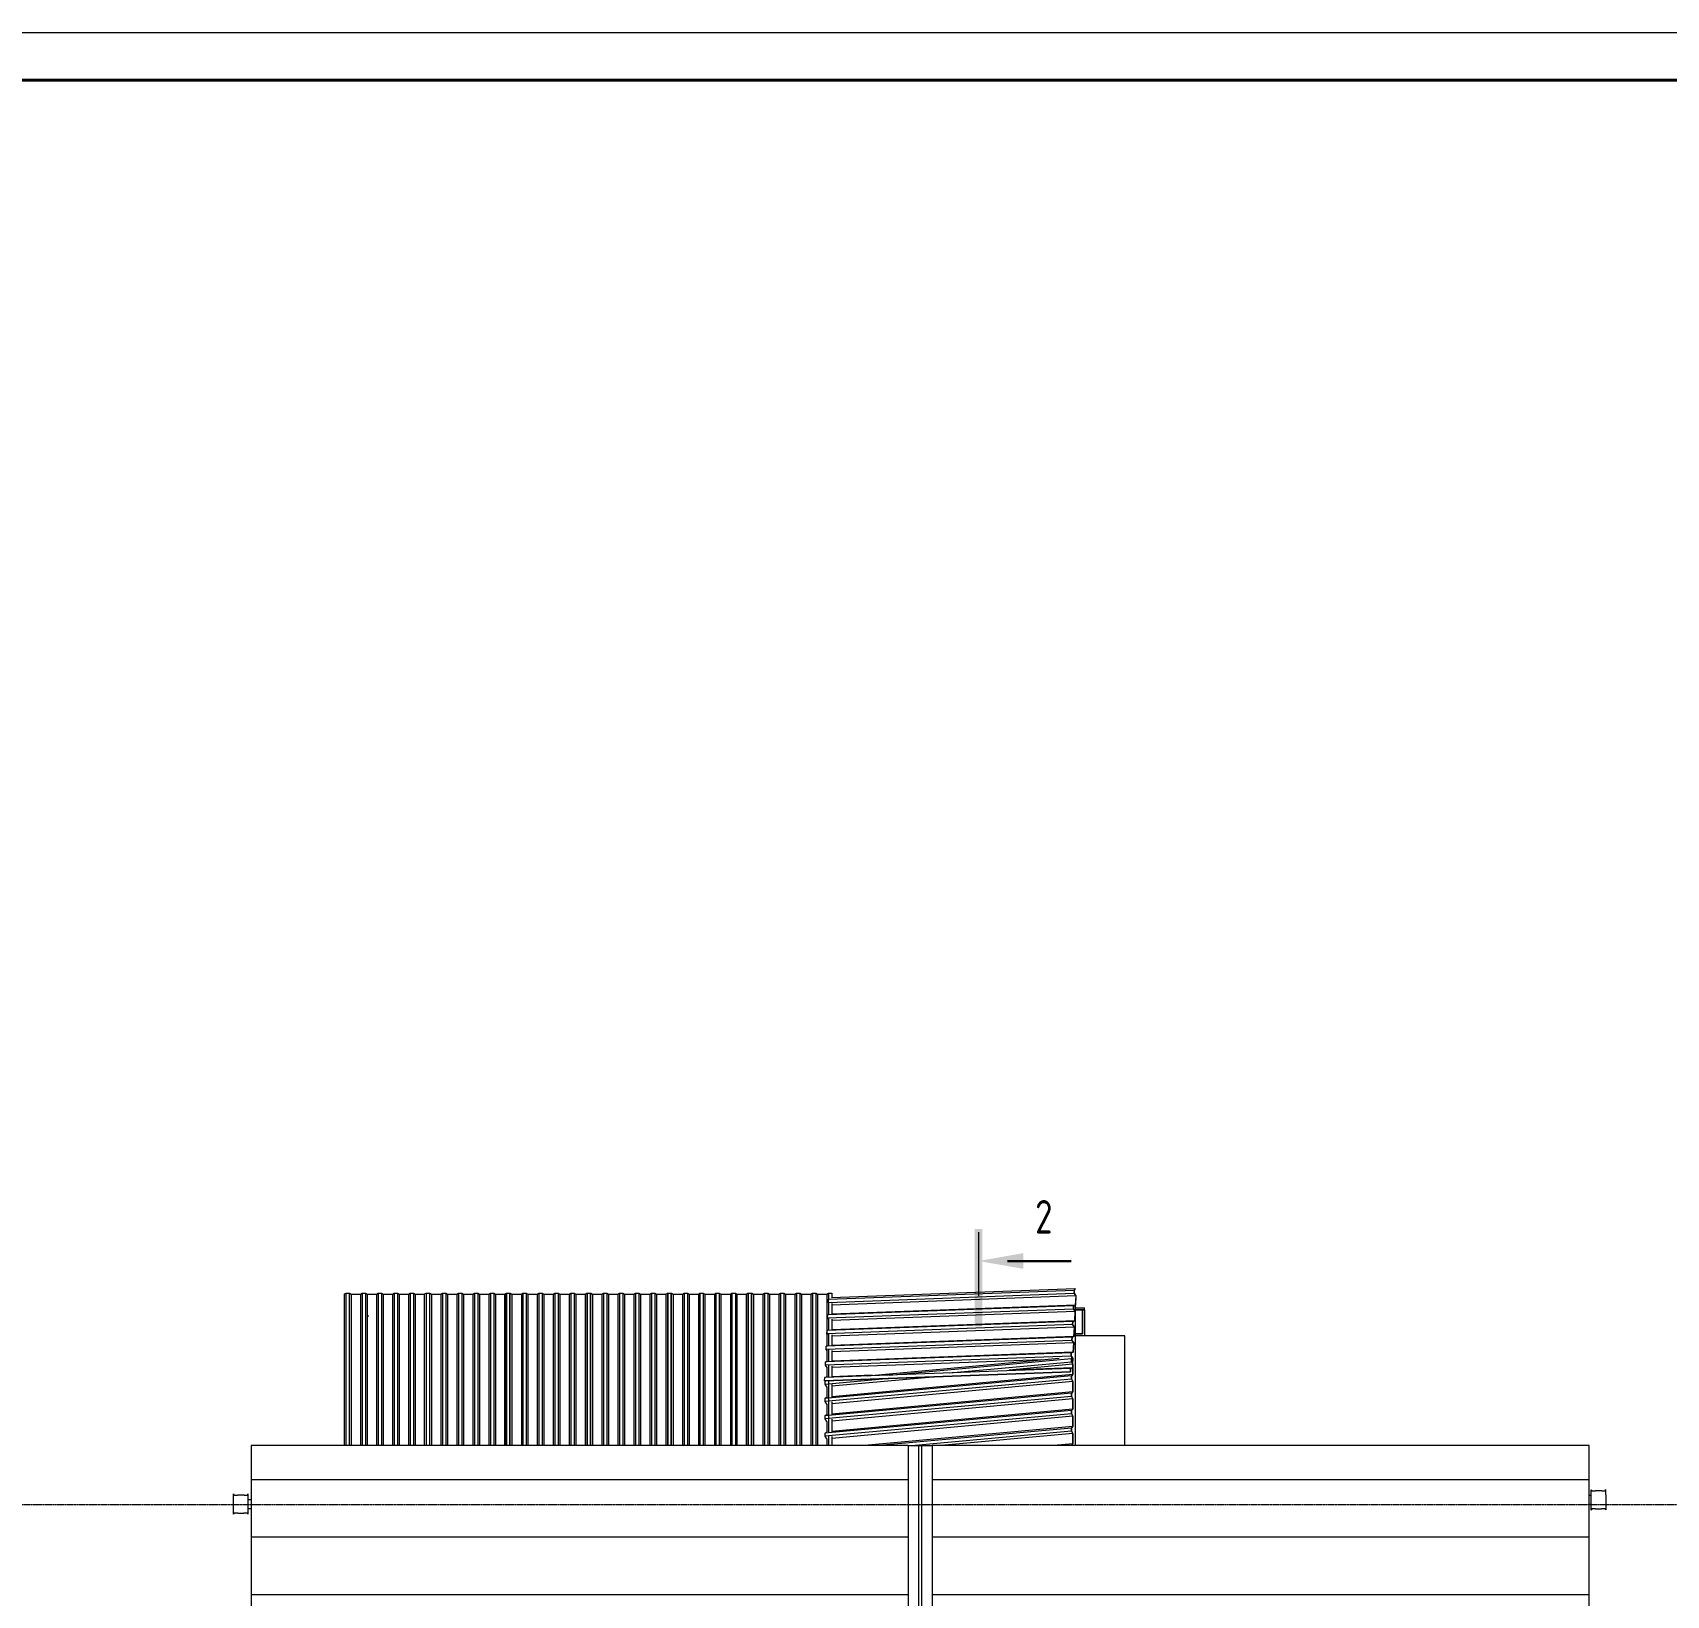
# Model space of a CAD drawing. Header units: millimetres. Extents: x -10178924 to 11692288, y -947381 to 58396.
# Drawn here: x 15131 to 32170, y -134495 to -118196 of the extents above; entities that cross this region are included whole.
import ezdxf

# ---------------------------------------------------------------- set-up
doc = ezdxf.new("R2010")
doc.units = ezdxf.units.MM
doc.linetypes.add('ADSK_Линия сетки', pattern=[25, 20, -2.5, 0, -2.5])
for name, color, linetype, lineweight in [('_0', 7, 'Continuous', 25), ('Крыша', 7, 'Continuous', 9), ('Крыша штриховка', 7, 'Continuous', 9), ('Обобщенные модели', 7, 'Continuous', 18), ('Ограждение', 7, 'Continuous', 9), ('Оси', 253, 'Continuous', 9), ('Перекрытие', 7, 'Continuous', 18), ('Разрезы', 7, 'Continuous', 9), ('Стены внутренние', 7, 'Continuous', 18), ('Стены наружные', 7, 'Continuous', 18), ('ШТРИХОВКА', 252, 'Continuous', 15)]:
    doc.layers.add(name, color=color, linetype=linetype, lineweight=lineweight)
doc.layers.add('PDF _Ramka', color=7, linetype='Continuous')
doc.styles.add('GOST Common_3', font='GOST_Common.ttf', dxfattribs={"width": 0.8, "height": 350})

# ---------------------------------------------------------------- blocks, each defined once
blk = doc.blocks.new('Водосток - Тип 1 _карниз больше 490мм_-5200668-План 2-го этажа')
at = {"layer": 'Обобщенные модели'}
for p, q in [((19, 735), (125, 735)), ((125, 735), (231, 735)), ((125, 585), (19, 585)), ((231, 585), (125, 585))]:
    blk.add_line(p, q, dxfattribs=at)
at = {"layer": 'Обобщенные модели', "flags": 128}
for points in [[(75, 563), (75, 568), (75, 573), (75, 578), (75, 584), (75, 585)], [(175, 585), (175, 581), (175, 575), (175, 570), (175, 564), (175, 562)]]:
    blk.add_lwpolyline(points, dxfattribs=at)
at = {"layer": 'Обобщенные модели'}
for points in [[(19, 585), (21, 585), (25, 586), (29, 589), (31, 592), (32, 595), (32, 597), (32, 599), (32, 602), (32, 604), (32, 606), (32, 609), (32, 611), (31, 614), (31, 617), (31, 620), (30, 623), (30, 626), (29, 629), (29, 632), (29, 636), (28, 640), (28, 646), (27, 655), (27, 665), (28, 674), (28, 680), (29, 684), (29, 688), (29, 691), (30, 694), (30, 697), (31, 700), (31, 703), (31, 706), (32, 709), (32, 711), (32, 714), (32, 716), (32, 718), (32, 721), (32, 723), (32, 725), (31, 728), (29, 731), (25, 734), (21, 735), (19, 735)], [(231, 735), (229, 735), (225, 734), (221, 731), (219, 728), (218, 725), (218, 723), (218, 721), (218, 718), (218, 716), (218, 714), (218, 711), (218, 709), (219, 706), (219, 703), (219, 700), (220, 697), (220, 694), (221, 691), (221, 688), (221, 684), (222, 680), (222, 674), (223, 665), (223, 655), (222, 646), (222, 640), (221, 636), (221, 632), (221, 629), (220, 626), (220, 623), (219, 620), (219, 617), (219, 614), (218, 611), (218, 609), (218, 606), (218, 604), (218, 602), (218, 599), (218, 597), (218, 595), (219, 592), (221, 589), (225, 586), (229, 585), (231, 585)]]:
    blk.add_open_spline(points, degree=3, knots=[-1, -1, -1, -1, -0.941176, -0.882353, -0.852941, -0.823529, -0.808824, -0.794118, -0.779412, -0.764706, -0.75, -0.735294, -0.720588, -0.705882, -0.691176, -0.676471, -0.661765, -0.647059, -0.632353, -0.617647, -0.602941, -0.588235, -0.558824, -0.529412, -0.470588, -0.441176, -0.411765, -0.397059, -0.382353, -0.367647, -0.352941, -0.338235, -0.323529, -0.308824, -0.294118, -0.279412, -0.264706, -0.25, -0.235294, -0.220588, -0.205882, -0.191176, -0.176471, -0.147059, -0.117647, -0.058824, 0, 0, 0, 0], dxfattribs=at)
blk = doc.blocks.new('Водосток - Тип 1 _карниз больше 490мм_-5200760-План 2-го этажа')
at = {"layer": 'Обобщенные модели'}
for p, q in [((19, 485), (125, 485)), ((125, 485), (231, 485)), ((125, 335), (19, 335)), ((75, 306), (75, 302)), ((75, 306), (75, 302)), ((75, 306), (75, 302)), ((231, 335), (125, 335)), ((175, 302), (175, 306)), ((175, 302), (175, 306)), ((175, 302), (175, 306))]:
    blk.add_line(p, q, dxfattribs=at)
at = {"layer": 'Обобщенные модели', "flags": 128}
for points in [[(75, 306), (75, 312), (75, 318), (75, 323), (75, 328), (75, 334), (75, 335)], [(175, 335), (175, 331), (175, 325), (175, 320), (175, 314), (175, 309), (175, 306)]]:
    blk.add_lwpolyline(points, dxfattribs=at)
at = {"layer": 'Обобщенные модели'}
for points in [[(19, 335), (21, 335), (25, 336), (29, 339), (31, 342), (32, 345), (32, 347), (32, 349), (32, 352), (32, 354), (32, 356), (32, 359), (32, 361), (31, 364), (31, 367), (31, 370), (30, 373), (30, 376), (29, 379), (29, 382), (29, 386), (28, 390), (28, 396), (27, 405), (27, 415), (28, 424), (28, 430), (29, 434), (29, 438), (29, 441), (30, 444), (30, 447), (31, 450), (31, 453), (31, 456), (32, 459), (32, 461), (32, 464), (32, 466), (32, 468), (32, 471), (32, 473), (32, 475), (31, 478), (29, 481), (25, 484), (21, 485), (19, 485)], [(231, 485), (229, 485), (225, 484), (221, 481), (219, 478), (218, 475), (218, 473), (218, 471), (218, 468), (218, 466), (218, 464), (218, 461), (218, 459), (219, 456), (219, 453), (219, 450), (220, 447), (220, 444), (221, 441), (221, 438), (221, 434), (222, 430), (222, 424), (223, 415), (223, 405), (222, 396), (222, 390), (221, 386), (221, 382), (221, 379), (220, 376), (220, 373), (219, 370), (219, 367), (219, 364), (218, 361), (218, 359), (218, 356), (218, 354), (218, 352), (218, 349), (218, 347), (218, 345), (219, 342), (221, 339), (225, 336), (229, 335), (231, 335)]]:
    blk.add_open_spline(points, degree=3, knots=[-1, -1, -1, -1, -0.941176, -0.882353, -0.852941, -0.823529, -0.808824, -0.794118, -0.779412, -0.764706, -0.75, -0.735294, -0.720588, -0.705882, -0.691176, -0.676471, -0.661765, -0.647059, -0.632353, -0.617647, -0.602941, -0.588235, -0.558824, -0.529412, -0.470588, -0.441176, -0.411765, -0.397059, -0.382353, -0.367647, -0.352941, -0.338235, -0.323529, -0.308824, -0.294118, -0.279412, -0.264706, -0.25, -0.235294, -0.220588, -0.205882, -0.191176, -0.176471, -0.147059, -0.117647, -0.058824, 0, 0, 0, 0], dxfattribs=at)
blk = doc.blocks.new('Roof Cladding - 833x50mm-3052800-План 2-го этажа')
at = {"layer": 'Обобщенные модели'}
for p, q in [((18382, 45244), (18402, 45249)), ((18382, 43659), (18382, 45244)), ((18402, 45249), (18437, 45249)), ((18402, 43659), (18402, 45249)), ((18437, 45249), (18454, 45238)), ((18437, 43659), (18437, 45249)), ((18454, 45238), (18552, 45238)), ((18454, 45238), (18454, 43659)), ((18552, 45238), (18569, 45249)), ((18552, 45238), (18552, 43659)), ((18569, 45249), (18604, 45249)), ((18569, 45249), (18569, 43659)), ((18604, 45249), (18621, 45238)), ((18604, 45249), (18604, 43659)), ((18621, 45238), (18719, 45238)), ((18621, 45238), (18621, 45010)), ((18719, 45238), (18736, 45249)), ((18719, 45238), (18719, 43659)), ((18736, 45249), (18771, 45249)), ((18736, 45249), (18736, 43659)), ((18771, 45249), (18788, 45238)), ((18771, 45249), (18771, 43659)), ((18788, 45238), (18885, 45238)), ((18788, 45238), (18788, 43659)), ((18885, 45238), (18902, 45249)), ((18885, 45238), (18885, 43659)), ((18902, 45249), (18937, 45249)), ((18902, 45249), (18902, 43659)), ((18937, 45249), (18954, 45238)), ((18937, 45249), (18937, 43659)), ((18954, 45238), (19052, 45238)), ((18954, 45238), (18954, 43659)), ((19052, 45238), (19069, 45249)), ((19052, 45238), (19052, 43659)), ((19069, 45249), (19104, 45249)), ((19069, 45249), (19069, 43659)), ((19104, 45249), (19121, 45238)), ((19104, 45249), (19104, 43659)), ((19121, 45238), (19218, 45238)), ((19121, 45238), (19121, 43659)), ((19235, 45248), (19236, 45249)), ((19236, 45249), (19271, 45249)), ((19236, 45249), (19236, 43659)), ((19271, 45249), (19271, 43659)), ((18621, 45009), (18621, 43659))]:
    blk.add_line(p, q, dxfattribs=at)
blk = doc.blocks.new('Roof Cladding - 833x50mm-V11-План 2-го этажа')
at = {"layer": 'Обобщенные модели'}
for p, q in [((19218, 45244), (19235, 45248)), ((19218, 43659), (19218, 45244)), ((19238, 45249), (19273, 45249)), ((19238, 43659), (19238, 45249)), ((19273, 45249), (19290, 45238)), ((19273, 43659), (19273, 45249)), ((19290, 45238), (19388, 45238)), ((19290, 45238), (19290, 43659)), ((19388, 45238), (19405, 45249)), ((19388, 45238), (19388, 43659)), ((19405, 45249), (19440, 45249)), ((19405, 45249), (19405, 43659)), ((19440, 45249), (19457, 45238)), ((19440, 45249), (19440, 43659)), ((19457, 45238), (19554, 45238)), ((19457, 45238), (19457, 43659)), ((19554, 45238), (19571, 45249)), ((19554, 45238), (19554, 43659)), ((19571, 45249), (19606, 45249)), ((19571, 45249), (19571, 43659)), ((19606, 45249), (19623, 45238)), ((19606, 45249), (19606, 43659)), ((19623, 45238), (19721, 45238)), ((19623, 45238), (19623, 43659)), ((19721, 45238), (19738, 45249)), ((19721, 45238), (19721, 43659)), ((19738, 45249), (19773, 45249)), ((19738, 45249), (19738, 43659)), ((19773, 45249), (19790, 45238)), ((19773, 45249), (19773, 43659)), ((19790, 45238), (19888, 45238)), ((19790, 45238), (19790, 43659)), ((19888, 45238), (19905, 45249)), ((19888, 45238), (19888, 43659)), ((19905, 45249), (19940, 45249)), ((19905, 45249), (19905, 43659)), ((19940, 45249), (19957, 45238)), ((19940, 45249), (19940, 43659)), ((19957, 45238), (20054, 45238)), ((19957, 45238), (19957, 43659)), ((20054, 45238), (20058, 45241)), ((20054, 45238), (20054, 43659)), ((20068, 45246), (20071, 45249)), ((20071, 45249), (20106, 45249)), ((20071, 45249), (20071, 43659)), ((20106, 45249), (20106, 43659))]:
    blk.add_line(p, q, dxfattribs=at)
blk = doc.blocks.new('Roof Cladding - 833x50mm-V12-План 2-го этажа')
at = {"layer": 'Обобщенные модели'}
for p, q in [((20058, 45244), (20068, 45246)), ((20058, 43659), (20058, 45244)), ((20078, 45249), (20113, 45249)), ((20078, 43659), (20078, 45249)), ((20113, 45249), (20130, 45238)), ((20113, 43659), (20113, 45249)), ((20130, 45238), (20228, 45238)), ((20130, 45238), (20130, 43659)), ((20228, 45238), (20245, 45249)), ((20228, 45238), (20228, 43659)), ((20245, 45249), (20280, 45249)), ((20245, 45249), (20245, 43659)), ((20280, 45249), (20297, 45238)), ((20280, 45249), (20280, 43659)), ((20297, 45238), (20394, 45238)), ((20297, 45238), (20297, 43659)), ((20394, 45238), (20411, 45249)), ((20394, 45238), (20394, 43659)), ((20411, 45249), (20446, 45249)), ((20411, 45249), (20411, 43659)), ((20446, 45249), (20463, 45238)), ((20446, 45249), (20446, 43659)), ((20463, 45238), (20561, 45238)), ((20463, 45238), (20463, 43659)), ((20561, 45238), (20578, 45249)), ((20561, 45238), (20561, 43659)), ((20578, 45249), (20613, 45249)), ((20578, 45249), (20578, 43659)), ((20613, 45249), (20630, 45238)), ((20613, 45249), (20613, 43659)), ((20630, 45238), (20728, 45238)), ((20630, 45238), (20630, 43659)), ((20728, 45238), (20745, 45249)), ((20728, 45238), (20728, 43659)), ((20745, 45249), (20780, 45249)), ((20745, 45249), (20745, 43659)), ((20780, 45249), (20797, 45238)), ((20780, 45249), (20780, 43659)), ((20797, 45238), (20894, 45238)), ((20797, 45238), (20797, 43659)), ((20894, 45238), (20898, 45241)), ((20894, 45238), (20894, 43659)), ((20908, 45246), (20911, 45249)), ((20911, 45249), (20946, 45249)), ((20911, 45249), (20911, 43659)), ((20946, 45249), (20946, 43659))]:
    blk.add_line(p, q, dxfattribs=at)
blk = doc.blocks.new('Roof Cladding - 833x50mm-V13-План 2-го этажа')
at = {"layer": 'Обобщенные модели'}
for p, q in [((20898, 45244), (20908, 45246)), ((20898, 43659), (20898, 45244)), ((20918, 45249), (20953, 45249)), ((20918, 43659), (20918, 45249)), ((20953, 45249), (20970, 45238)), ((20953, 43659), (20953, 45249)), ((20970, 45238), (21068, 45238)), ((20970, 45238), (20970, 43659)), ((21068, 45238), (21085, 45249)), ((21068, 45238), (21068, 43659)), ((21085, 45249), (21120, 45249)), ((21085, 45249), (21085, 43659)), ((21120, 45249), (21137, 45238)), ((21120, 45249), (21120, 43659)), ((21137, 45238), (21234, 45238)), ((21137, 45238), (21137, 43659)), ((21234, 45238), (21251, 45249)), ((21234, 45238), (21234, 43659)), ((21251, 45249), (21286, 45249)), ((21251, 45249), (21251, 43659)), ((21286, 45249), (21303, 45238)), ((21286, 45249), (21286, 43659)), ((21303, 45238), (21401, 45238)), ((21303, 45238), (21303, 43659)), ((21401, 45238), (21418, 45249)), ((21401, 45238), (21401, 43659)), ((21418, 45249), (21453, 45249)), ((21418, 45249), (21418, 43659)), ((21453, 45249), (21470, 45238)), ((21453, 45249), (21453, 43659)), ((21470, 45238), (21568, 45238)), ((21470, 45238), (21470, 43659)), ((21568, 45238), (21585, 45249)), ((21568, 45238), (21568, 43659)), ((21585, 45249), (21620, 45249)), ((21585, 45249), (21585, 43659)), ((21620, 45249), (21637, 45238)), ((21620, 45249), (21620, 43659)), ((21637, 45238), (21734, 45238)), ((21637, 45238), (21637, 43659)), ((21734, 45238), (21738, 45241)), ((21734, 45238), (21734, 43659)), ((21748, 45246), (21751, 45249)), ((21751, 45249), (21786, 45249)), ((21751, 45249), (21751, 43659)), ((21786, 45249), (21786, 43659))]:
    blk.add_line(p, q, dxfattribs=at)
blk = doc.blocks.new('Ограждение 3 - Ограждение 1-1794801-План 2-го этажа')
at = {"layer": 'Ограждение'}
for p, q in [((18637, 45010), (18621, 45010)), ((18637, 45009), (18637, 45010))]:
    blk.add_line(p, q, dxfattribs=at)
blk = doc.blocks.new('Ограждение - Ограждение-2966641-План 2-го этажа')
at = {"layer": 'Ограждение'}
for p, q in [((24262, 43659), (24371, 43659)), ((24262, 43659), (24262, 17892)), ((24371, 43659), (24388, 43659)), ((24371, 43659), (24371, 17892)), ((24388, 43659), (24404, 43659)), ((24404, 43659), (24513, 43659)), ((24404, 17892), (24404, 43659)), ((24513, 43659), (24513, 17892)), ((24371, 17892), (24262, 17892)), ((24388, 17892), (24371, 17892)), ((24404, 17892), (24388, 17892)), ((24513, 17892), (24404, 17892))]:
    blk.add_line(p, q, dxfattribs=at)
blk = doc.blocks.new('Roof Cladding - 833x50mm-V31-План 2-го этажа')
at = {"layer": 'Обобщенные модели'}
for p, q in [((22578, 45244), (22588, 45246)), ((22578, 43659), (22578, 45244)), ((22598, 45249), (22633, 45249)), ((22598, 43659), (22598, 45249)), ((22633, 45249), (22650, 45238)), ((22633, 43659), (22633, 45249)), ((22650, 45238), (22747, 45238)), ((22650, 45238), (22650, 43659)), ((22747, 45238), (22764, 45249)), ((22747, 45238), (22747, 43659)), ((22764, 45249), (22799, 45249)), ((22764, 45249), (22764, 43659)), ((22799, 45249), (22816, 45238)), ((22799, 45249), (22799, 43659)), ((22816, 45238), (22914, 45238)), ((22816, 45238), (22816, 43659)), ((22914, 45238), (22931, 45249)), ((22914, 45238), (22914, 43659)), ((22931, 45249), (22966, 45249)), ((22931, 45249), (22931, 43659)), ((22966, 45249), (22983, 45238)), ((22966, 45249), (22966, 43659)), ((22983, 45238), (23081, 45238)), ((22983, 45238), (22983, 43659)), ((23081, 45238), (23098, 45249)), ((23081, 45238), (23081, 43659)), ((23098, 45249), (23133, 45249)), ((23098, 45249), (23098, 43659)), ((23133, 45249), (23150, 45238)), ((23133, 45249), (23133, 43659)), ((23150, 45238), (23248, 45238)), ((23150, 45238), (23150, 43659)), ((23248, 45238), (23265, 45249)), ((23248, 45238), (23248, 43659)), ((23265, 45249), (23300, 45249)), ((23265, 45249), (23265, 43659)), ((23300, 45249), (23317, 45238)), ((23300, 45249), (23300, 43659)), ((23317, 45238), (23414, 45238)), ((23317, 45238), (23317, 43659)), ((23414, 45238), (23431, 45249)), ((23414, 45238), (23414, 44698)), ((23431, 45249), (23466, 45249)), ((23431, 45249), (23431, 45178)), ((23466, 45249), (23466, 45204)), ((23431, 45150), (23431, 45023)), ((23431, 44984), (23431, 44860)), ((23466, 45141), (23466, 45027)), ((23431, 44821), (23431, 44697)), ((23466, 44978), (23466, 44864)), ((23466, 44815), (23466, 44701)), ((23414, 44651), (23414, 44537)), ((23431, 44658), (23431, 44534)), ((23466, 44651), (23466, 44538)), ((23414, 44476), (23414, 44376)), ((23431, 44494), (23431, 44371)), ((23466, 44488), (23466, 44375)), ((23431, 44336), (23431, 43794)), ((23414, 44274), (23414, 44165)), ((23466, 44296), (23466, 44163)), ((23414, 44093), (23414, 43984)), ((23466, 44115), (23466, 43982)), ((23414, 43912), (23414, 43803)), ((23466, 43934), (23466, 43802)), ((23414, 43731), (23414, 43659)), ((23431, 43760), (23431, 43659)), ((23466, 43753), (23466, 43659))]:
    blk.add_line(p, q, dxfattribs=at)
blk = doc.blocks.new('Roof Cladding - 1110x40mm-4570435-План 2-го этажа')
at = {"layer": 'Обобщенные модели'}
for p, q in [((23840, 44389), (25837, 44572)), ((24066, 44395), (25965, 44569)), ((24696, 44419), (25965, 44535)), ((25980, 44508), (25316, 44447)), ((25971, 44581), (25965, 44569)), ((25965, 44568), (25971, 44580)), ((25965, 44569), (25965, 44535)), ((25965, 44536), (25965, 44568)), ((25981, 44509), (25965, 44536)), ((25965, 44535), (25980, 44508)), ((25970, 44585), (25973, 44585)), ((25973, 44585), (25972, 44582)), ((25972, 44581), (25973, 44584)), ((25973, 44584), (25973, 44585)), ((25980, 44508), (25980, 44401)), ((25981, 44399), (25981, 44509)), ((23398, 44334), (23403, 44335)), ((23398, 44300), (23398, 44334)), ((23398, 44300), (23431, 44303)), ((25965, 44354), (23432, 44122)), ((25965, 44388), (23433, 44156)), ((23433, 44303), (24034, 44358)), ((25980, 44401), (23466, 44170)), ((24557, 44378), (23466, 44278)), ((25980, 44327), (23466, 44097)), ((25980, 44401), (25965, 44388)), ((25965, 44387), (25981, 44399)), ((25965, 44388), (25965, 44354)), ((25965, 44355), (25965, 44387)), ((25981, 44328), (25965, 44355)), ((25965, 44354), (25980, 44327)), ((25980, 44327), (25980, 44220)), ((25981, 44218), (25981, 44328)), ((23413, 44274), (23398, 44300)), ((23398, 44153), (23414, 44165)), ((23431, 44156), (23398, 44153)), ((23398, 44119), (23398, 44153)), ((25965, 44173), (23431, 43941)), ((25965, 44208), (23432, 43975)), ((25980, 44220), (23466, 43989)), ((25980, 44146), (23466, 43916)), ((25980, 44220), (25965, 44208)), ((25965, 44206), (25981, 44218)), ((25965, 44208), (25965, 44173)), ((25965, 44174), (25965, 44206)), ((25981, 44147), (25965, 44174)), ((25965, 44173), (25980, 44146)), ((25980, 44146), (25980, 44039)), ((25981, 44038), (25981, 44147)), ((23431, 44122), (23398, 44119)), ((23413, 44093), (23398, 44119)), ((23398, 43972), (23414, 43984)), ((23431, 43975), (23398, 43972)), ((23398, 43938), (23398, 43972)), ((25965, 44027), (23431, 43794)), ((25965, 43992), (23431, 43760)), ((25980, 44039), (23466, 43808)), ((25980, 43965), (23466, 43735)), ((25980, 44039), (25965, 44027)), ((25965, 44025), (25981, 44038)), ((25965, 44027), (25965, 43992)), ((25965, 43993), (25965, 44025)), ((25981, 43966), (25965, 43993)), ((25965, 43992), (25980, 43965)), ((25980, 43965), (25980, 43858)), ((25981, 43857), (25981, 43966)), ((23431, 43941), (23398, 43938)), ((23414, 43911), (23398, 43938)), ((23398, 43791), (23414, 43804)), ((23431, 43794), (23398, 43791)), ((23398, 43757), (23398, 43791)), ((25980, 43858), (23808, 43659)), ((23925, 43659), (25965, 43846)), ((24298, 43659), (25965, 43812)), ((25980, 43858), (25965, 43846)), ((25965, 43845), (25981, 43857)), ((25965, 43846), (25965, 43812)), ((25965, 43812), (25965, 43845)), ((25981, 43785), (25965, 43812)), ((25965, 43812), (25980, 43785)), ((23430, 43760), (23398, 43757)), ((23414, 43730), (23398, 43757)), ((25980, 43785), (24608, 43659)), ((25980, 43677), (25781, 43659)), ((25965, 43665), (25898, 43659)), ((25980, 43677), (25965, 43665)), ((25965, 43664), (25981, 43676)), ((25965, 43665), (25965, 43659)), ((25965, 43659), (25965, 43664)), ((25980, 43785), (25980, 43677)), ((25981, 43676), (25981, 43785))]:
    blk.add_line(p, q, dxfattribs=at)
blk = doc.blocks.new('Roof Cladding - 833x50mm-4569083-План 2-го этажа')
at = {"layer": 'Обобщенные модели'}
for p, q in [((23430, 45152), (25993, 45248)), ((23430, 45152), (23432, 45186)), ((23432, 45186), (25995, 45282)), ((23432, 45186), (23436, 45193)), ((23463, 45203), (26004, 45298)), ((26012, 45222), (23466, 45126)), ((25995, 45282), (25993, 45248)), ((25993, 45248), (26012, 45222)), ((25994, 45248), (25996, 45281)), ((26013, 45222), (25994, 45248)), ((26004, 45298), (25995, 45282)), ((25996, 45281), (26004, 45296)), ((26004, 45296), (26004, 45298)), ((26012, 45222), (26007, 45126)), ((26008, 45124), (26013, 45222)), ((25986, 45084), (23422, 44988)), ((23422, 44988), (23424, 45023)), ((23428, 44980), (23422, 44988)), ((25987, 45118), (23424, 45023)), ((23424, 45023), (23429, 45024)), ((23433, 45147), (23430, 45152)), ((26007, 45126), (23466, 45031)), ((26004, 45058), (23466, 44963)), ((25987, 45118), (25986, 45084)), ((25986, 45085), (25988, 45117)), ((26005, 45059), (25986, 45085)), ((25986, 45084), (26004, 45058)), ((26007, 45126), (25987, 45118)), ((25988, 45117), (26008, 45124)), ((26000, 44961), (26005, 45059)), ((26004, 45058), (26000, 44962)), ((25978, 44921), (23414, 44825)), ((23414, 44825), (23416, 44859)), ((23424, 44812), (23414, 44825)), ((25979, 44955), (23416, 44859)), ((23416, 44859), (23425, 44862)), ((26000, 44962), (23466, 44868)), ((25996, 44895), (23466, 44800)), ((25979, 44955), (25978, 44921)), ((25978, 44921), (25980, 44954)), ((25997, 44895), (25978, 44921)), ((25978, 44921), (25996, 44895)), ((26000, 44962), (25979, 44955)), ((25980, 44954), (26000, 44961)), ((25992, 44797), (25997, 44895)), ((25996, 44895), (25992, 44799)), ((25970, 44757), (23407, 44661)), ((23407, 44661), (23408, 44696)), ((23420, 44643), (23407, 44661)), ((25972, 44791), (23408, 44696)), ((23408, 44696), (23421, 44700)), ((25992, 44799), (23466, 44704)), ((25989, 44731), (23466, 44637)), ((25972, 44791), (25970, 44757)), ((25970, 44757), (25989, 44731)), ((25971, 44758), (25972, 44790)), ((25989, 44732), (25971, 44758)), ((25992, 44799), (25972, 44791)), ((25972, 44790), (25992, 44797)), ((25989, 44731), (25984, 44635)), ((25985, 44634), (25989, 44732)), ((25962, 44594), (23399, 44498)), ((23399, 44498), (23401, 44532)), ((23416, 44475), (23399, 44498)), ((25964, 44628), (23401, 44532)), ((23401, 44532), (23417, 44538)), ((25984, 44635), (23466, 44541)), ((25649, 44555), (23466, 44474)), ((25976, 44472), (25316, 44447)), ((25976, 44472), (25956, 44465)), ((25964, 44628), (25962, 44594)), ((25962, 44594), (25981, 44568)), ((25963, 44594), (25964, 44627)), ((25982, 44568), (25963, 44594)), ((25984, 44635), (25964, 44628)), ((25964, 44627), (25985, 44634)), ((25981, 44568), (25965, 44567)), ((25978, 44508), (25976, 44472)), ((25981, 44568), (25978, 44513)), ((25979, 44512), (25982, 44568)), ((25955, 44430), (23391, 44334)), ((23391, 44334), (23393, 44369)), ((23392, 44334), (23391, 44334)), ((23392, 44334), (25955, 44430)), ((25956, 44465), (23393, 44369)), ((23393, 44369), (23412, 44376)), ((23886, 44394), (23466, 44378)), ((25956, 44465), (25955, 44430)), ((25955, 44430), (25957, 44463)), ((25955, 44430), (25955, 44430)), ((25957, 44463), (25977, 44471))]:
    blk.add_line(p, q, dxfattribs=at)
blk = doc.blocks.new('Разрез - Номер вида сзади_3_5 мм-16063-План 2-го этажа')
at = {"layer": 'Разрезы'}
for points in [[(9.8, 0.4), (9.8, -0.39), (-0.33, -0.39), (-0.33, 0.4)], [(2.18, -4.67), (3, 0), (3.82, -4.67)]]:
    blk.add_hatch(color=256, dxfattribs=at).paths.add_polyline_path(points)
at = {"layer": 'Разрезы', "lineweight": 30}
blk.add_line((3, -3), (3, -9.66), dxfattribs=at)
blk = doc.blocks.new('2 этаж')
at = {"layer": 'Крыша штриховка'}
h = blk.add_hatch(dxfattribs=at)
h.set_pattern_fill('FP_7', color=256, style=0, pattern_type=2)
h.set_pattern_definition([(0, (2436.5, -123085.8), (0, 600), [])])
h.paths.add_polyline_path([(24262, -105194), (24262, -79427), (17410, -79427), (17410, -102145), (17554, -102145), (17708, -102047), (18504, -103295), (18508, -103300), (18307, -103323), (18866, -104531), (18859, -104523), (18418, -103833), (18890, -105194), (24262, -105194)])
h.paths.add_polyline_path([(23652, -97473), (19932, -97473), (19932, -95673), (23652, -95673), (23652, -97257)])
h.paths.add_polyline_path([(23654, -94014), (22574, -94014), (22574, -92864), (23724, -92864), (23724, -94014), (23714, -94014)])
h.paths.add_polyline_path([(19932, -88253), (19932, -86453), (23652, -86453), (23652, -88253), (19984, -88253)])
h.paths.add_polyline_path([(21008, -84864), (20433, -84864), (20433, -83714), (21583, -83714), (21583, -84864), (21122, -84864)])
h = blk.add_hatch(dxfattribs=at)
h.set_pattern_fill('FP_8', color=256, style=0, pattern_type=2)
h.set_pattern_definition([(180, (3986.8, -123085.8), (-7e-14, -600), [])])
h.paths.add_polyline_path([(28450, -105194), (29050, -105194), (30490, -103059), (30355, -103036), (30363, -103023), (30862, -102355), (30861, -102285), (30914, -102285), (31154, -101963), (31204, -102000), (31360, -101769), (31360, -102117), (31365, -102120), (31365, -79427), (24513, -79427), (24513, -105194), (26356, -105194)])
h.paths.add_polyline_path([(25697, -104224), (24754, -104224), (24754, -103074), (25904, -103074), (25904, -104224)])
h.paths.add_polyline_path([(27403, -102713), (26993, -102713), (26993, -101963), (27743, -101963), (27743, -102713), (27580, -102713)])
h.paths.add_polyline_path([(26970, -100941), (26970, -100541), (27670, -100541), (27670, -100941), (26993, -100941)])
h.paths.add_polyline_path([(28291, -99944), (28278, -99944), (28278, -95744), (28667, -95744), (28667, -99944), (28293, -99944)])
h.paths.add_polyline_path([(26970, -99441), (26865, -99441), (26865, -96031), (27775, -96031), (27775, -99441), (27029, -99441)])
h.paths.add_polyline_path([(29371, -97275), (29337, -97275), (29337, -88875), (29726, -88875), (29726, -97275), (29497, -97275)])
h.paths.add_polyline_path([(27303, -94372), (25084, -94372), (25084, -92572), (28803, -92572), (28803, -94372), (27403, -94372)])
h.paths.add_polyline_path([(28440, -89947), (28436, -89947), (28436, -81547), (28825, -81547), (28825, -89947), (28441, -89947)])
h.paths.add_polyline_path([(26970, -87586), (26970, -87186), (27670, -87186), (27670, -87586), (27403, -87586)])
h.paths.add_polyline_path([(26865, -86001), (26865, -81401), (27775, -81401), (27775, -86001), (27168, -86001)])
at = {"layer": 'Крыша'}
for p, q in [((17410, -79427), (17410, -102145)), ((24262, -79427), (17410, -79427)), ((31365, -79427), (24513, -79427)), ((31365, -102120), (31365, -79427))]:
    blk.add_line(p, q, dxfattribs=at)
at = {"layer": 'Оси', "color": 252, "linetype": 'ADSK_Линия сетки'}
blk.add_line((-10115, -80041), (56005, -80041), dxfattribs=at)
at = {"layer": 'Перекрытие'}
for p, q in [((26006, -77962), (26006, -79427)), ((26523, -78280), (26103, -78280)), ((26523, -79427), (26523, -78280))]:
    blk.add_line(p, q, dxfattribs=at)
at = {"layer": 'Разрезы', "lineweight": 20}
blk.add_line((24997, -77201), (24997, -77865), dxfattribs=at)
at = {"layer": 'Стены внутренние'}
for p, q in [((26006, -78011), (26082, -78011)), ((26082, -78011), (26081, -78261)), ((26081, -78261), (26006, -78261))]:
    blk.add_line(p, q, dxfattribs=at)
at = {"layer": 'Стены наружные'}
for p, q in [((26006, -77991), (26102, -77991)), ((26102, -78011), (26006, -78011)), ((26081, -78261), (26082, -78011)), ((26082, -78011), (26102, -78011)), ((26102, -78011), (26101, -78261)), ((26102, -78011), (26102, -77991)), ((26006, -78261), (26081, -78261)), ((26103, -78281), (26006, -78281)), ((26101, -78261), (26103, -78261)), ((26103, -78261), (26103, -78281))]:
    blk.add_line(p, q, dxfattribs=at)
at = {"layer": 'Обобщенные модели'}
for name, p in [('Roof Cladding - 833x50mm-3052800-План 2-го этажа', (0, -123086)), ('Roof Cladding - 833x50mm-V11-План 2-го этажа', (0, -123086)), ('Roof Cladding - 833x50mm-V12-План 2-го этажа', (0, -123086)), ('Roof Cladding - 833x50mm-V13-План 2-го этажа', (0, -123086)), ('Roof Cladding - 833x50mm-V13-План 2-го этажа', (840, -123086)), ('Roof Cladding - 833x50mm-V31-План 2-го этажа', (0, -123086)), ('Roof Cladding - 833x50mm-4569083-План 2-го этажа', (0, -123086)), ('Roof Cladding - 1110x40mm-4570435-План 2-го этажа', (0, -123086))]:
    blk.add_blockref(name, p, dxfattribs=at)
for name, p, rotation in [('Водосток - Тип 1 _карниз больше 490мм_-5200668-План 2-го этажа', (30802, -79869), 270.1776150639599), ('Водосток - Тип 1 _карниз больше 490мм_-5200760-План 2-го этажа', (17712, -80162), 90)]:
    blk.add_blockref(name, p, dxfattribs=dict(at, rotation=rotation))
at = {"layer": 'Ограждение'}
for name in ['Ограждение 3 - Ограждение 1-1794801-План 2-го этажа', 'Ограждение - Ограждение-2966641-План 2-го этажа']:
    blk.add_blockref(name, (0, -123086), dxfattribs=at)
at = {"layer": 'Разрезы', "lineweight": 50, "extrusion": (0, 0, -1), "xscale": 99.99999999999993, "yscale": 99.99999999999993, "zscale": 99.99999999999993, "rotation": 270}
blk.add_blockref('Разрез - Номер вида сзади_3_5 мм-16063-План 2-го этажа', (-24997, -77201), dxfattribs=at)
at = {"layer": 'Разрезы', "insert": (25677, -77040), "char_height": 350, "width": 206.4, "attachment_point": 5, "line_spacing_factor": 1.022766, "style": 'GOST Common_3'}
blk.add_mtext('\\pxqc,t2.90286,5.80571,8.70857,11.61143,14.51429,17.41714,20.32,23.22286,26.12571,29.02857,31.93143,34.83429,37.73714,40.64,43.54286,46.44571,49.34857,52.25143,55.15429,58.05714,60.96,63.86286,66.76571,69.66857,72.57143,75.47429,78.37714,81.28,84.18286,87.08571,89.98857,92.89143;{2}', dxfattribs=at)
blk = doc.blocks.new('Рамка')
at = {"layer": 'PDF _Ramka', "lineweight": 20}
blk.add_lwpolyline([(100287, -596749), (100287, -512657), (-18603, -512657), (-18603, -596749)], close=True, dxfattribs=at)
at = {"layer": 'PDF _Ramka', "lineweight": 40}
blk.add_lwpolyline([(99787, -513153), (-16604, -513153), (-16604, -596246), (99787, -596246)], close=True, dxfattribs=at)

msp = doc.modelspace()

# ---------------------------------------------------------------- block references
at = {"layer": '_0'}
msp.add_blockref('Рамка', (0, 394460.6), dxfattribs=at)
at = {"layer": 'ШТРИХОВКА'}
msp.add_blockref('2 этаж', (0, -53506.6), dxfattribs=at)

doc.saveas('drawing.dxf')
